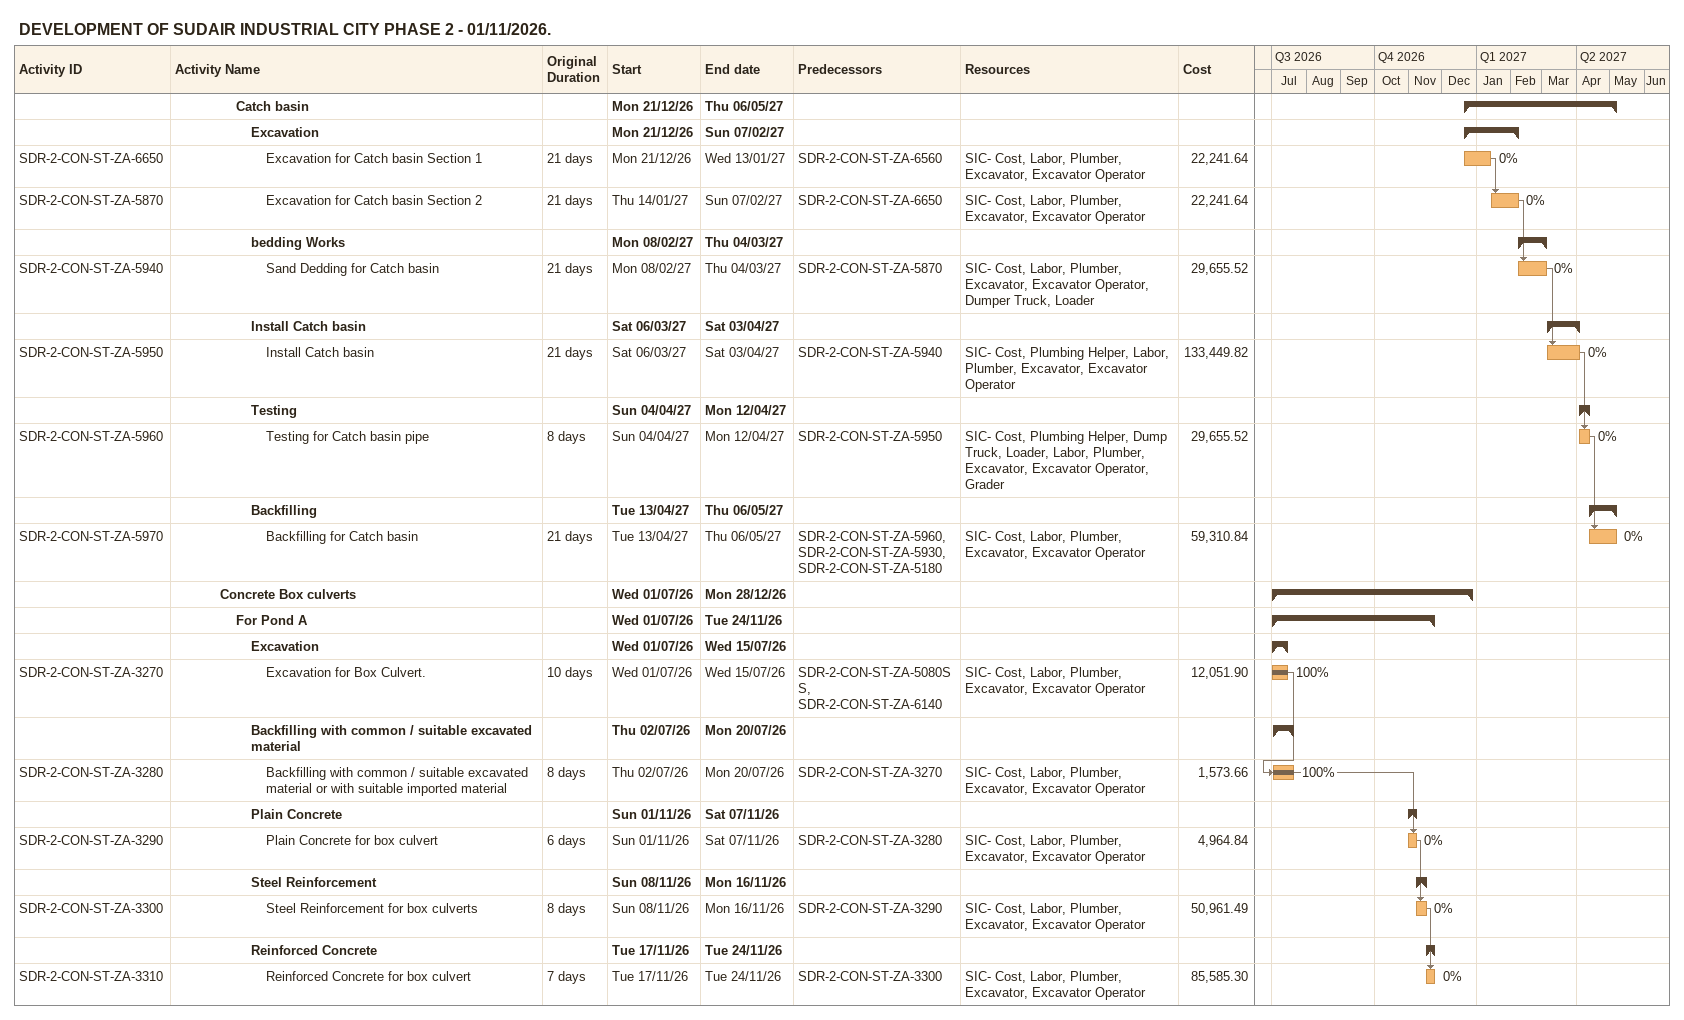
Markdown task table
DEVELOPMENT OF SUDAIR INDUSTRIAL CITY PHASE 2 - 01/11/2026.

| ID | Level | Task | Original duration | Start | Finish | Predecessors | Resources | % complete | Cost |
|---|---|---|---|---|---|---|---|---|---|
|  | 5 | **Catch basin** |  | 2026-12-21 | 2027-05-06 |  |  |  |  |
|  | 6 | **Excavation** |  | 2026-12-21 | 2027-02-07 |  |  |  |  |
| SDR-2-CON-ST-ZA-6650 | 7 | Excavation for Catch basin Section 1 | 21d | 2026-12-21 | 2027-01-13 | SDR-2-CON-ST-ZA-6560 | SIC- Cost, Labor, Plumber, Excavator, Excavator Operator | 0 | 22241.64 |
| SDR-2-CON-ST-ZA-5870 | 7 | Excavation for Catch basin Section 2 | 21d | 2027-01-14 | 2027-02-07 | SDR-2-CON-ST-ZA-6650 | SIC- Cost, Labor, Plumber, Excavator, Excavator Operator | 0 | 22241.64 |
|  | 6 | **bedding Works** |  | 2027-02-08 | 2027-03-04 |  |  |  |  |
| SDR-2-CON-ST-ZA-5940 | 7 | Sand Dedding for Catch basin | 21d | 2027-02-08 | 2027-03-04 | SDR-2-CON-ST-ZA-5870 | SIC- Cost, Labor, Plumber, Excavator, Excavator Operator, Dumper Truck, Loader | 0 | 29655.52 |
|  | 6 | **Install Catch basin** |  | 2027-03-06 | 2027-04-03 |  |  |  |  |
| SDR-2-CON-ST-ZA-5950 | 7 | Install Catch basin | 21d | 2027-03-06 | 2027-04-03 | SDR-2-CON-ST-ZA-5940 | SIC- Cost, Plumbing Helper, Labor, Plumber, Excavator, Excavator Operator | 0 | 133449.82 |
|  | 6 | **Testing** |  | 2027-04-04 | 2027-04-12 |  |  |  |  |
| SDR-2-CON-ST-ZA-5960 | 7 | Testing for Catch basin pipe | 8d | 2027-04-04 | 2027-04-12 | SDR-2-CON-ST-ZA-5950 | SIC- Cost, Plumbing Helper, Dump Truck, Loader, Labor, Plumber, Excavator, Excavator Operator, Grader | 0 | 29655.52 |
|  | 6 | **Backfilling** |  | 2027-04-13 | 2027-05-06 |  |  |  |  |
| SDR-2-CON-ST-ZA-5970 | 7 | Backfilling for Catch basin | 21d | 2027-04-13 | 2027-05-06 | SDR-2-CON-ST-ZA-5960, SDR-2-CON-ST-ZA-5930, SDR-2-CON-ST-ZA-5180 | SIC- Cost, Labor, Plumber, Excavator, Excavator Operator | 0 | 59310.84 |
|  | 4 | **Concrete Box culverts** |  | 2026-07-01 | 2026-12-28 |  |  |  |  |
|  | 5 | **For Pond A** |  | 2026-07-01 | 2026-11-24 |  |  |  |  |
|  | 6 | **Excavation** |  | 2026-07-01 | 2026-07-15 |  |  |  |  |
| SDR-2-CON-ST-ZA-3270 | 7 | Excavation for Box Culvert. | 10d | 2026-07-01 | 2026-07-15 | SDR-2-CON-ST-ZA-5080SS, SDR-2-CON-ST-ZA-6140 | SIC- Cost, Labor, Plumber, Excavator, Excavator Operator | 100 | 12051.90 |
|  | 6 | **Backfilling with common / suitable excavated material** |  | 2026-07-02 | 2026-07-20 |  |  |  |  |
| SDR-2-CON-ST-ZA-3280 | 7 | Backfilling with common / suitable excavated material or with suitable imported material | 8d | 2026-07-02 | 2026-07-20 | SDR-2-CON-ST-ZA-3270 | SIC- Cost, Labor, Plumber, Excavator, Excavator Operator | 100 | 1573.66 |
|  | 6 | **Plain Concrete** |  | 2026-11-01 | 2026-11-07 |  |  |  |  |
| SDR-2-CON-ST-ZA-3290 | 7 | Plain Concrete for box culvert | 6d | 2026-11-01 | 2026-11-07 | SDR-2-CON-ST-ZA-3280 | SIC- Cost, Labor, Plumber, Excavator, Excavator Operator | 0 | 4964.84 |
|  | 6 | **Steel Reinforcement** |  | 2026-11-08 | 2026-11-16 |  |  |  |  |
| SDR-2-CON-ST-ZA-3300 | 7 | Steel Reinforcement for box culverts | 8d | 2026-11-08 | 2026-11-16 | SDR-2-CON-ST-ZA-3290 | SIC- Cost, Labor, Plumber, Excavator, Excavator Operator | 0 | 50961.49 |
|  | 6 | **Reinforced Concrete** |  | 2026-11-17 | 2026-11-24 |  |  |  |  |
| SDR-2-CON-ST-ZA-3310 | 7 | Reinforced Concrete for box culvert | 7d | 2026-11-17 | 2026-11-24 | SDR-2-CON-ST-ZA-3300 | SIC- Cost, Labor, Plumber, Excavator, Excavator Operator | 0 | 85585.30 |
